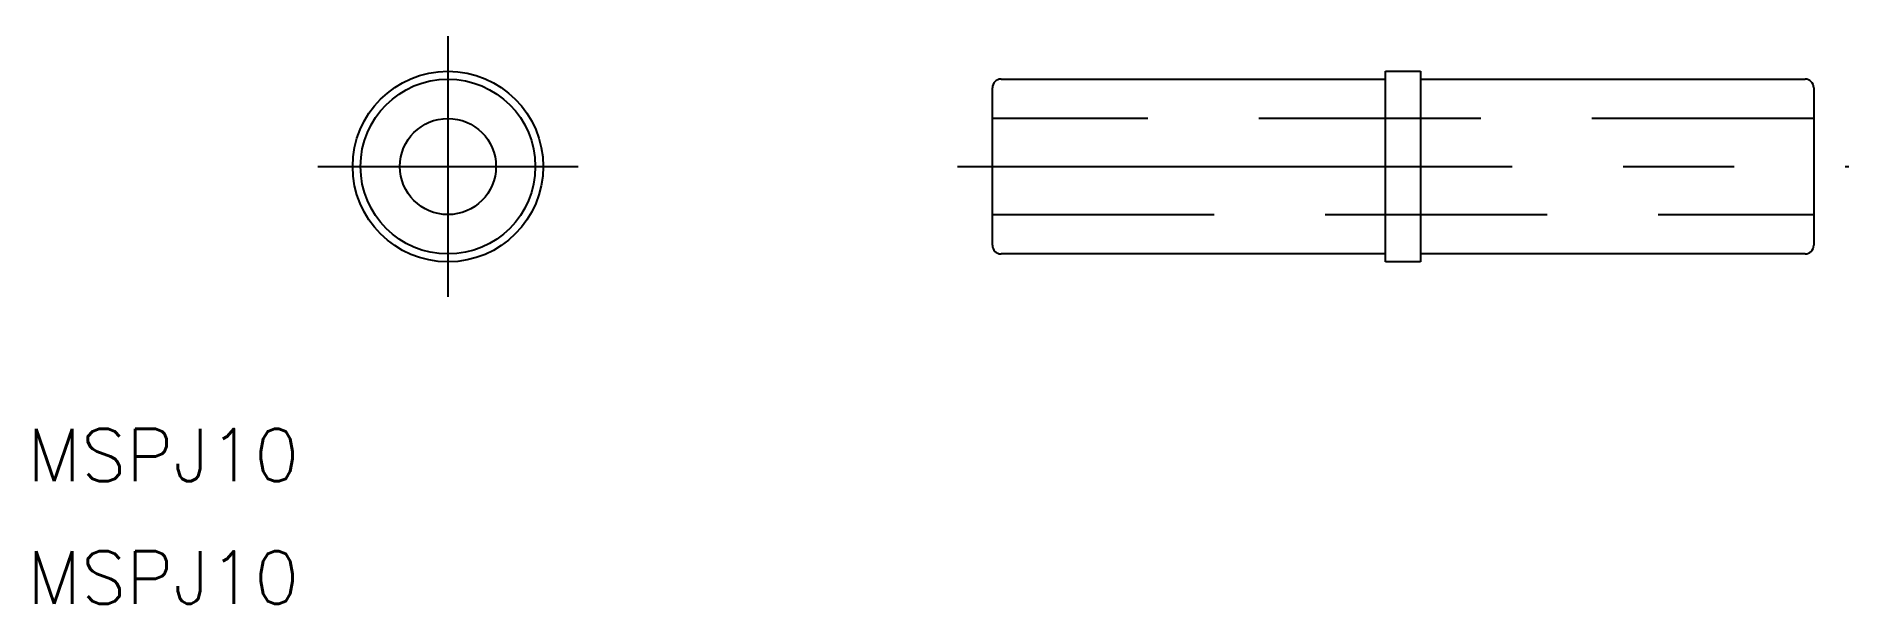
# Model space of a CAD drawing. Extents: x -24 to 80, y -25 to 7.
import ezdxf

# ---------------------------------------------------------------- set-up
doc = ezdxf.new("R2010")
doc.units = 0
doc.linetypes.add('CENTER', pattern=[50.8, 31.75, -6.35, 6.35, -6.35])
doc.linetypes.add('DASHED', pattern=[19.05, 12.7, -6.35])
doc.layers.get('0').update_dxf_attribs({"linetype": 'CONTINUOUS'})
doc.layers.add('CENTER', color=1, linetype='CENTER')
doc.styles.get("Standard").update_dxf_attribs({"font": 'txt.shx', "height": 3, "bigfont": 'bigfont.shx'})

msp = doc.modelspace()

# ---------------------------------------------------------------- linework, layer by layer
at = {"color": 7, "linetype": 'CONTINUOUS'}
for p, q in [((53.65, 5.45), (55.65, 5.45)), ((53.65, -5), (53.65, 5.45)), ((55.65, 5.45), (55.65, -5)), ((31.15, 2.75), (31.15, 4.5)), ((31.65, 5), (53.65, 5)), ((55.65, 5), (77.65, 5)), ((78.15, 4.5), (78.15, 2.75)), ((31.15, -2.75), (31.15, 2.75)), ((78.15, 2.75), (78.15, -2.75)), ((31.15, -4.5), (31.15, -2.75)), ((78.15, -2.75), (78.15, -4.5)), ((53.65, -5), (31.65, -5)), ((53.65, -5.45), (53.65, -5)), ((77.65, -5), (55.65, -5)), ((55.65, -5), (55.65, -5.45)), ((55.65, -5.45), (53.65, -5.45))]:
    msp.add_line(p, q, dxfattribs=at)
at = {"color": 3, "linetype": 'DASHED'}
for p, q in [((78.15, 2.75), (31.15, 2.75)), ((31.15, -2.75), (78.15, -2.75))]:
    msp.add_line(p, q, dxfattribs=at)
at = {"color": 7, "linetype": 'CONTINUOUS'}
for radius in [5.45, 5, 2.75]:
    msp.add_circle((0, 0), radius, dxfattribs=at)
for centre, start, end in [((31.65, 4.5), 90, 180), ((77.65, 4.5), 0, 90), ((31.65, -4.5), 180, 270), ((77.65, -4.5), 270, 0)]:
    msp.add_arc(centre, 0.5, start, end, dxfattribs=at)
at = {"layer": 'CENTER', "color": 1, "linetype": 'CENTER'}
for p, q in [((0, 7.45), (0, -7.45)), ((-7.45, 0), (7.45, 0)), ((29.15, 0), (80.15, 0))]:
    msp.add_line(p, q, dxfattribs=at)

# ---------------------------------------------------------------- texts
at = {"color": 7, "linetype": 'CONTINUOUS'}
for p in [(-24.07, -18), (-24.07, -25)]:
    msp.add_text('MSPJ10', height=3, dxfattribs=at).set_placement(p)

doc.saveas('drawing.dxf')
